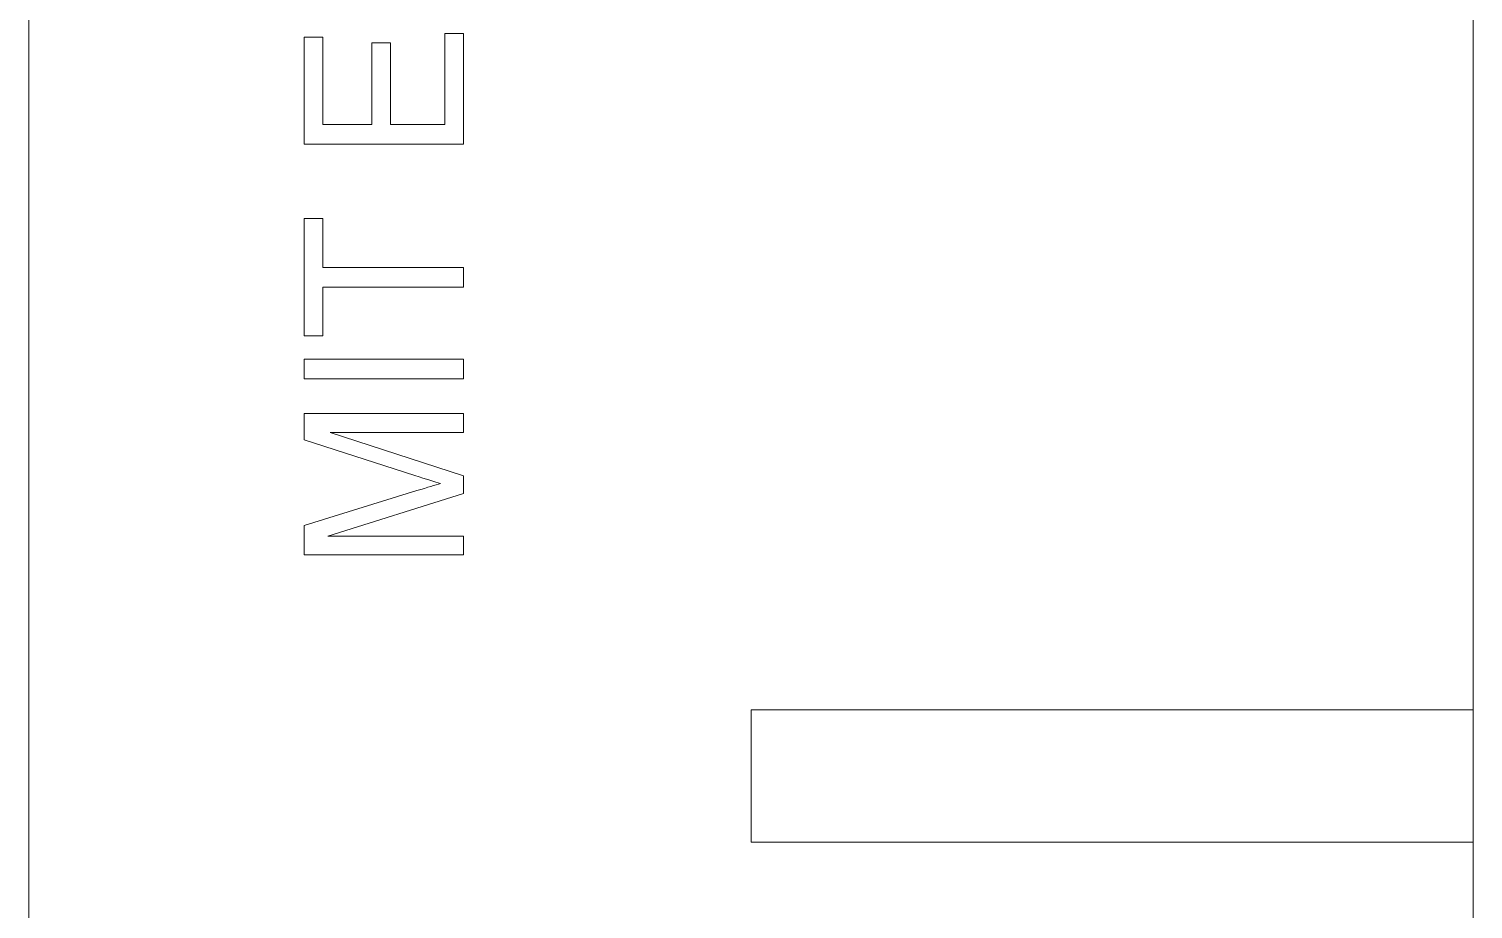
# Model space of a CAD drawing. Header units: inches. Extents: x -1.2 to 1.2, y -5.6 to 5.6.
# Drawn here: x -1.244 to 0, y -2.766 to -2.008 of the extents above; entities that cross this region are included whole.
import ezdxf

# ---------------------------------------------------------------- set-up
doc = ezdxf.new("R2010")
doc.units = ezdxf.units.IN
doc.header["$MEASUREMENT"] = 0
doc.layers.add('Layer 1', color=7, linetype='Continuous')

msp = doc.modelspace()

# ---------------------------------------------------------------- linework, layer by layer
at = {"layer": 'Layer 1', "lineweight": 9}
for points in [[(-1.2441, 4.5866), (-1.2441, 4.5866), (-1.2441, -5.5984), (-1.2441, -5.5984)], [(0, 4.5866), (0, 4.5866), (0, -5.5984), (0, -5.5984)], [(-0.622, -2.7087), (-0.622, -2.7087), (-0.622, -2.5945), (-0.622, -2.5945)], [(-0.622, -2.5945), (-0.622, -2.5945), (0, -2.5945), (0, -2.5945)], [(0, -2.7087), (0, -2.7087), (0, -2.5945), (0, -2.5945)], [(-0.622, -2.7087), (-0.622, -2.7087), (0, -2.7087), (0, -2.7087)]]:
    msp.add_open_spline(points, degree=3, dxfattribs=at)
at = {"layer": 'Layer 1', "color": 1, "lineweight": 9}
for points, knots in [([(-0.8696, -2.1074), (-0.8696, -2.1074), (-1.007, -2.1074), (-1.007, -2.1074), (-1.007, -2.1074), (-1.007, -2.1074), (-1.007, -2.0153), (-1.007, -2.0153), (-1.007, -2.0153), (-1.007, -2.0153), (-0.9909, -2.0153), (-0.9909, -2.0153), (-0.9909, -2.0153), (-0.9909, -2.0153), (-0.9909, -2.0905), (-0.9909, -2.0905), (-0.9909, -2.0905), (-0.9909, -2.0905), (-0.9487, -2.0905), (-0.9487, -2.0905), (-0.9487, -2.0905), (-0.9487, -2.0905), (-0.9487, -2.0201), (-0.9487, -2.0201), (-0.9487, -2.0201), (-0.9487, -2.0201), (-0.9326, -2.0201), (-0.9326, -2.0201), (-0.9326, -2.0201), (-0.9326, -2.0201), (-0.9326, -2.0905), (-0.9326, -2.0905), (-0.9326, -2.0905), (-0.9326, -2.0905), (-0.8858, -2.0905), (-0.8858, -2.0905), (-0.8858, -2.0905), (-0.8858, -2.0905), (-0.8858, -2.0122), (-0.8858, -2.0122), (-0.8858, -2.0122), (-0.8858, -2.0122), (-0.8696, -2.0122), (-0.8696, -2.0122), (-0.8696, -2.0122), (-0.8696, -2.0122), (-0.8696, -2.1074), (-0.8696, -2.1074)], [0, 0, 0, 0, 0.076923, 0.076923, 0.076923, 0.076923, 0.153846, 0.153846, 0.153846, 0.153846, 0.230769, 0.230769, 0.230769, 0.230769, 0.307692, 0.307692, 0.307692, 0.307692, 0.384615, 0.384615, 0.384615, 0.384615, 0.461538, 0.461538, 0.461538, 0.461538, 0.538462, 0.538462, 0.538462, 0.538462, 0.615385, 0.615385, 0.615385, 0.615385, 0.692308, 0.692308, 0.692308, 0.692308, 0.769231, 0.769231, 0.769231, 0.769231, 0.846154, 0.846154, 0.846154, 0.846154, 1, 1, 1, 1]), ([(-0.8696, -2.1074), (-0.8696, -2.1074), (-1.007, -2.1074), (-1.007, -2.1074), (-1.007, -2.1074), (-1.007, -2.1074), (-1.007, -2.0153), (-1.007, -2.0153), (-1.007, -2.0153), (-1.007, -2.0153), (-0.9909, -2.0153), (-0.9909, -2.0153), (-0.9909, -2.0153), (-0.9909, -2.0153), (-0.9909, -2.0905), (-0.9909, -2.0905), (-0.9909, -2.0905), (-0.9909, -2.0905), (-0.9487, -2.0905), (-0.9487, -2.0905), (-0.9487, -2.0905), (-0.9487, -2.0905), (-0.9487, -2.0201), (-0.9487, -2.0201), (-0.9487, -2.0201), (-0.9487, -2.0201), (-0.9326, -2.0201), (-0.9326, -2.0201), (-0.9326, -2.0201), (-0.9326, -2.0201), (-0.9326, -2.0905), (-0.9326, -2.0905), (-0.9326, -2.0905), (-0.9326, -2.0905), (-0.8858, -2.0905), (-0.8858, -2.0905), (-0.8858, -2.0905), (-0.8858, -2.0905), (-0.8858, -2.0122), (-0.8858, -2.0122), (-0.8858, -2.0122), (-0.8858, -2.0122), (-0.8696, -2.0122), (-0.8696, -2.0122), (-0.8696, -2.0122), (-0.8696, -2.0122), (-0.8696, -2.1074), (-0.8696, -2.1074)], [0, 0, 0, 0, 0.076923, 0.076923, 0.076923, 0.076923, 0.153846, 0.153846, 0.153846, 0.153846, 0.230769, 0.230769, 0.230769, 0.230769, 0.307692, 0.307692, 0.307692, 0.307692, 0.384615, 0.384615, 0.384615, 0.384615, 0.461538, 0.461538, 0.461538, 0.461538, 0.538462, 0.538462, 0.538462, 0.538462, 0.615385, 0.615385, 0.615385, 0.615385, 0.692308, 0.692308, 0.692308, 0.692308, 0.769231, 0.769231, 0.769231, 0.769231, 0.846154, 0.846154, 0.846154, 0.846154, 1, 1, 1, 1]), ([(-0.8696, -2.2305), (-0.8696, -2.2305), (-0.9909, -2.2305), (-0.9909, -2.2305), (-0.9909, -2.2305), (-0.9909, -2.2305), (-0.9909, -2.2725), (-0.9909, -2.2725), (-0.9909, -2.2725), (-0.9909, -2.2725), (-1.007, -2.2725), (-1.007, -2.2725), (-1.007, -2.2725), (-1.007, -2.2725), (-1.007, -2.1715), (-1.007, -2.1715), (-1.007, -2.1715), (-1.007, -2.1715), (-0.9909, -2.1715), (-0.9909, -2.1715), (-0.9909, -2.1715), (-0.9909, -2.1715), (-0.9909, -2.2136), (-0.9909, -2.2136), (-0.9909, -2.2136), (-0.9909, -2.2136), (-0.8696, -2.2136), (-0.8696, -2.2136), (-0.8696, -2.2136), (-0.8696, -2.2136), (-0.8696, -2.2305), (-0.8696, -2.2305)], [0, 0, 0, 0, 0.111111, 0.111111, 0.111111, 0.111111, 0.222222, 0.222222, 0.222222, 0.222222, 0.333333, 0.333333, 0.333333, 0.333333, 0.444444, 0.444444, 0.444444, 0.444444, 0.555556, 0.555556, 0.555556, 0.555556, 0.666667, 0.666667, 0.666667, 0.666667, 0.777778, 0.777778, 0.777778, 0.777778, 1, 1, 1, 1]), ([(-0.8696, -2.2305), (-0.8696, -2.2305), (-0.9909, -2.2305), (-0.9909, -2.2305), (-0.9909, -2.2305), (-0.9909, -2.2305), (-0.9909, -2.2725), (-0.9909, -2.2725), (-0.9909, -2.2725), (-0.9909, -2.2725), (-1.007, -2.2725), (-1.007, -2.2725), (-1.007, -2.2725), (-1.007, -2.2725), (-1.007, -2.1715), (-1.007, -2.1715), (-1.007, -2.1715), (-1.007, -2.1715), (-0.9909, -2.1715), (-0.9909, -2.1715), (-0.9909, -2.1715), (-0.9909, -2.1715), (-0.9909, -2.2136), (-0.9909, -2.2136), (-0.9909, -2.2136), (-0.9909, -2.2136), (-0.8696, -2.2136), (-0.8696, -2.2136), (-0.8696, -2.2136), (-0.8696, -2.2136), (-0.8696, -2.2305), (-0.8696, -2.2305)], [0, 0, 0, 0, 0.111111, 0.111111, 0.111111, 0.111111, 0.222222, 0.222222, 0.222222, 0.222222, 0.333333, 0.333333, 0.333333, 0.333333, 0.444444, 0.444444, 0.444444, 0.444444, 0.555556, 0.555556, 0.555556, 0.555556, 0.666667, 0.666667, 0.666667, 0.666667, 0.777778, 0.777778, 0.777778, 0.777778, 1, 1, 1, 1]), ([(-0.8696, -2.3096), (-0.8696, -2.3096), (-1.007, -2.3096), (-1.007, -2.3096), (-1.007, -2.3096), (-1.007, -2.3096), (-1.007, -2.2927), (-1.007, -2.2927), (-1.007, -2.2927), (-1.007, -2.2927), (-0.8696, -2.2927), (-0.8696, -2.2927), (-0.8696, -2.2927), (-0.8696, -2.2927), (-0.8696, -2.3096), (-0.8696, -2.3096)], [0, 0, 0, 0, 0.2, 0.2, 0.2, 0.2, 0.4, 0.4, 0.4, 0.4, 0.6, 0.6, 0.6, 0.6, 1, 1, 1, 1]), ([(-0.8696, -2.3096), (-0.8696, -2.3096), (-1.007, -2.3096), (-1.007, -2.3096), (-1.007, -2.3096), (-1.007, -2.3096), (-1.007, -2.2927), (-1.007, -2.2927), (-1.007, -2.2927), (-1.007, -2.2927), (-0.8696, -2.2927), (-0.8696, -2.2927), (-0.8696, -2.2927), (-0.8696, -2.2927), (-0.8696, -2.3096), (-0.8696, -2.3096)], [0, 0, 0, 0, 0.2, 0.2, 0.2, 0.2, 0.4, 0.4, 0.4, 0.4, 0.6, 0.6, 0.6, 0.6, 1, 1, 1, 1]), ([(-0.8696, -2.4612), (-0.8696, -2.4612), (-1.007, -2.4612), (-1.007, -2.4612), (-1.007, -2.4612), (-1.007, -2.4612), (-1.007, -2.4359), (-1.007, -2.4359), (-1.007, -2.4359), (-1.007, -2.4359), (-0.9098, -2.4058), (-0.9098, -2.4058), (-0.9098, -2.4058), (-0.9007, -2.403), (-0.8939, -2.4009), (-0.8894, -2.3997), (-0.8894, -2.3997), (-0.8944, -2.3982), (-0.9018, -2.3959), (-0.9115, -2.3928), (-0.9115, -2.3928), (-0.9115, -2.3928), (-1.007, -2.3621), (-1.007, -2.3621), (-1.007, -2.3621), (-1.007, -2.3621), (-1.007, -2.3395), (-1.007, -2.3395), (-1.007, -2.3395), (-1.007, -2.3395), (-0.8696, -2.3395), (-0.8696, -2.3395), (-0.8696, -2.3395), (-0.8696, -2.3395), (-0.8696, -2.3557), (-0.8696, -2.3557), (-0.8696, -2.3557), (-0.8696, -2.3557), (-0.9846, -2.3557), (-0.9846, -2.3557), (-0.9846, -2.3557), (-0.9846, -2.3557), (-0.8696, -2.393), (-0.8696, -2.393), (-0.8696, -2.393), (-0.8696, -2.393), (-0.8696, -2.4082), (-0.8696, -2.4082), (-0.8696, -2.4082), (-0.8696, -2.4082), (-0.9867, -2.445), (-0.9867, -2.445), (-0.9867, -2.445), (-0.9867, -2.445), (-0.8696, -2.445), (-0.8696, -2.445), (-0.8696, -2.445), (-0.8696, -2.445), (-0.8696, -2.4612), (-0.8696, -2.4612)], [0, 0, 0, 0, 0.0625, 0.0625, 0.0625, 0.0625, 0.125, 0.125, 0.125, 0.125, 0.1875, 0.1875, 0.1875, 0.1875, 0.25, 0.25, 0.25, 0.25, 0.3125, 0.3125, 0.3125, 0.3125, 0.375, 0.375, 0.375, 0.375, 0.4375, 0.4375, 0.4375, 0.4375, 0.5, 0.5, 0.5, 0.5, 0.5625, 0.5625, 0.5625, 0.5625, 0.625, 0.625, 0.625, 0.625, 0.6875, 0.6875, 0.6875, 0.6875, 0.75, 0.75, 0.75, 0.75, 0.8125, 0.8125, 0.8125, 0.8125, 0.875, 0.875, 0.875, 0.875, 1, 1, 1, 1]), ([(-0.8696, -2.4612), (-0.8696, -2.4612), (-1.007, -2.4612), (-1.007, -2.4612), (-1.007, -2.4612), (-1.007, -2.4612), (-1.007, -2.4359), (-1.007, -2.4359), (-1.007, -2.4359), (-1.007, -2.4359), (-0.9098, -2.4058), (-0.9098, -2.4058), (-0.9098, -2.4058), (-0.9007, -2.403), (-0.8939, -2.4009), (-0.8894, -2.3997), (-0.8894, -2.3997), (-0.8944, -2.3982), (-0.9018, -2.3959), (-0.9115, -2.3928), (-0.9115, -2.3928), (-0.9115, -2.3928), (-1.007, -2.3621), (-1.007, -2.3621), (-1.007, -2.3621), (-1.007, -2.3621), (-1.007, -2.3395), (-1.007, -2.3395), (-1.007, -2.3395), (-1.007, -2.3395), (-0.8696, -2.3395), (-0.8696, -2.3395), (-0.8696, -2.3395), (-0.8696, -2.3395), (-0.8696, -2.3557), (-0.8696, -2.3557), (-0.8696, -2.3557), (-0.8696, -2.3557), (-0.9846, -2.3557), (-0.9846, -2.3557), (-0.9846, -2.3557), (-0.9846, -2.3557), (-0.8696, -2.393), (-0.8696, -2.393), (-0.8696, -2.393), (-0.8696, -2.393), (-0.8696, -2.4082), (-0.8696, -2.4082), (-0.8696, -2.4082), (-0.8696, -2.4082), (-0.9867, -2.445), (-0.9867, -2.445), (-0.9867, -2.445), (-0.9867, -2.445), (-0.8696, -2.445), (-0.8696, -2.445), (-0.8696, -2.445), (-0.8696, -2.445), (-0.8696, -2.4612), (-0.8696, -2.4612)], [0, 0, 0, 0, 0.0625, 0.0625, 0.0625, 0.0625, 0.125, 0.125, 0.125, 0.125, 0.1875, 0.1875, 0.1875, 0.1875, 0.25, 0.25, 0.25, 0.25, 0.3125, 0.3125, 0.3125, 0.3125, 0.375, 0.375, 0.375, 0.375, 0.4375, 0.4375, 0.4375, 0.4375, 0.5, 0.5, 0.5, 0.5, 0.5625, 0.5625, 0.5625, 0.5625, 0.625, 0.625, 0.625, 0.625, 0.6875, 0.6875, 0.6875, 0.6875, 0.75, 0.75, 0.75, 0.75, 0.8125, 0.8125, 0.8125, 0.8125, 0.875, 0.875, 0.875, 0.875, 1, 1, 1, 1])]:
    msp.add_open_spline(points, degree=3, knots=knots, dxfattribs=at)

doc.saveas('drawing.dxf')
